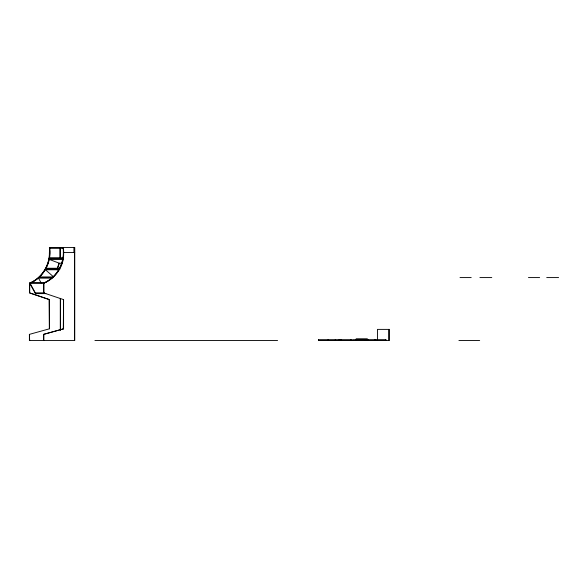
<?xml version="1.0" encoding="UTF-8"?>
<svg xmlns="http://www.w3.org/2000/svg" width="588" height="588" viewBox="0 0 588 588"><rect width="100%" height="100%" fill="white"/><g stroke="black" fill="none" stroke-linecap="round" stroke-linejoin="round"><path stroke-width="0.88" d="M49.392 299.608L29.716 292.897L29.716 283.203C43.644 277.47 51.56 262.174 49.377 247.46L74.757 247.46L74.742 340.54L29.4 340.54L29.4 334.374L49.392 328.824L49.392 299.608L29.451 292.897L29.451 283.203C41.645 278.264 49.789 265.056 49.377 252.517M57.403 268.062L59.079 263.226M57.668 268.062L59.351 263.226L62.019 263.248M29.451 283.203L43.902 283.203C55.772 278.073 64.577 265.658 63.563 252.517M43.365 283.203C57.293 277.47 65.209 262.174 63.026 247.46M43.585 340.54L43.585 334.374L63.578 328.824L63.578 299.608L43.637 292.897L43.637 283.203C57.558 277.47 65.474 262.174 63.298 247.46M43.585 334.374L63.578 328.824M49.649 248.334L63.026 248.334M63.298 252.517L74.742 252.517M49.649 257.728L63.026 257.728M49.113 258.61L63.563 258.61M62.74 259.433L49.363 259.433L59.344 263.248M46.298 268.26L59.682 268.26M45.474 269.084L59.932 269.084M58.859 269.76L45.474 269.76L53.611 276.926M39.727 276.948L53.104 276.948M38.654 277.624L53.104 277.624M460.014 277.58L471.201 277.58M479.896 277.58L491.781 277.58M528.436 277.58L539.652 277.58M546.715 277.58L558.6 277.58M51.84 278.065L38.463 278.065L41.116 282.894M30.716 282.762L44.093 282.762M35.03 292.853L44.6 292.853M45.886 293.618L35.449 293.618L29.716 283.203M63.578 299.608L63.306 328.824M49.392 328.824L49.127 299.608M29.4 334.374L29.665 340.54M94.918 340.54L277.587 340.54M458.905 340.54L479.668 340.54M35.295 292.853L29.988 283.203C43.909 277.47 51.825 262.174 49.649 247.46M388.609 329.39L388.609 340.54M386.073 340.54L386.073 339.666L353.013 339.666L353.013 340.54M385.441 339.666L385.441 340.54M377.459 340.54L377.459 329.39L389.491 329.39L389.491 340.54L318.446 340.54L318.446 339.666L352.116 339.666L352.116 340.54M375.725 339.666L375.725 340.54M374.923 339.666L374.923 340.54M368.558 339.666L368.558 340.54M367.331 340.54L367.331 338.784L356.181 338.784L356.181 340.54M364.751 339.666L364.736 340.54M350.874 339.666L350.874 340.54M340.966 339.666L340.966 340.54M339.136 339.666L339.151 340.54M335.322 339.666L335.322 340.54M328.155 339.666L328.155 340.54M318.498 339.666L318.498 340.54M74.478 252.517L74.478 340.54M73.919 247.46L73.919 252.605M60.557 298.366L60.557 330.456M60.27 247.46L60.27 257.75M60.292 298.366L60.292 329.537M59.998 247.46L59.998 257.75M43.902 283.203L43.902 292.897M43.85 334.374L43.85 340.54"/></g></svg>
